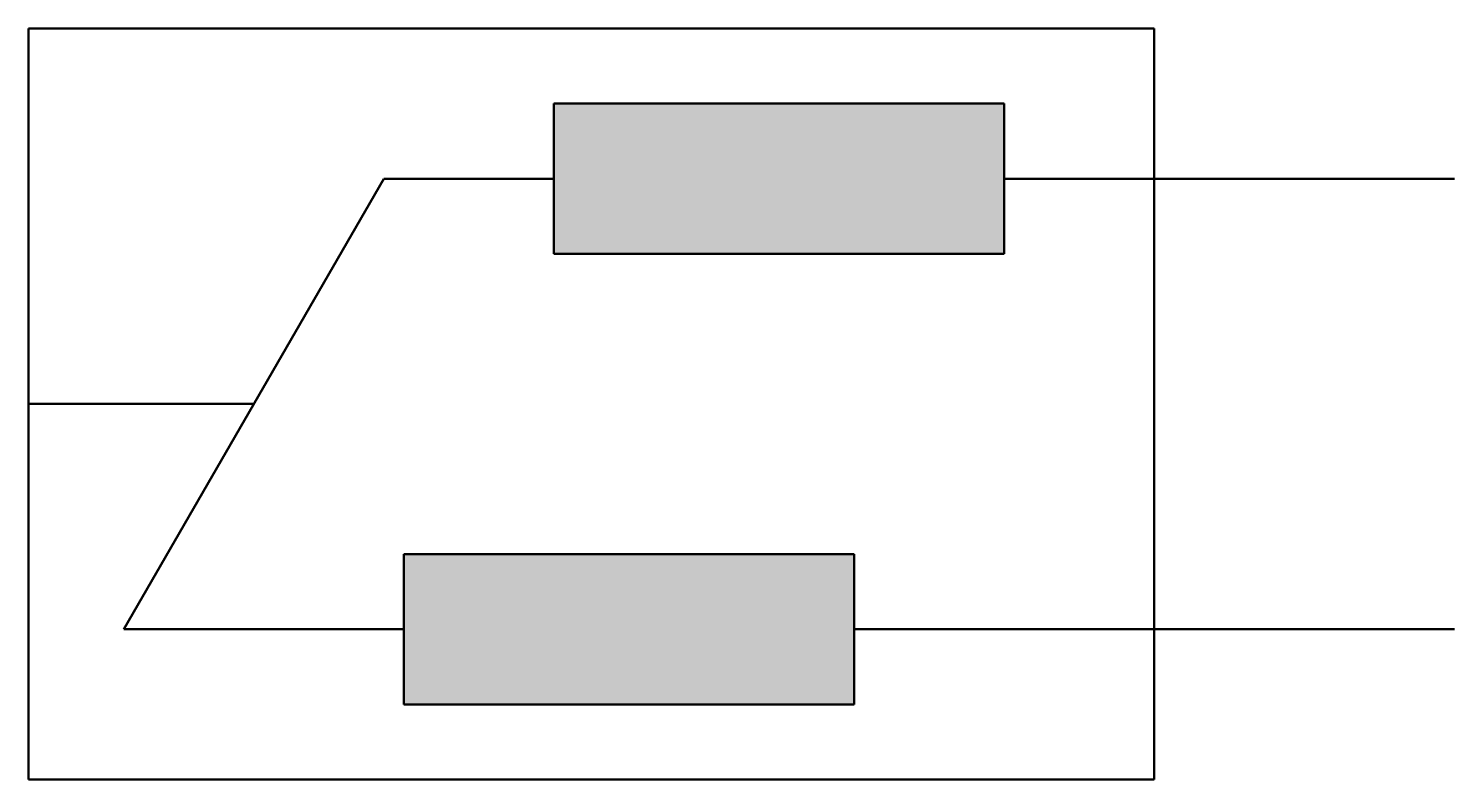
# Model space of a CAD drawing. Header units: millimetres. Extents: x 205.3 to 224.3, y -254.4 to -244.4.
import ezdxf

# ---------------------------------------------------------------- set-up
doc = ezdxf.new("R2010")
doc.units = ezdxf.units.MM
doc.linetypes.add('K5LT_BASIC', pattern=[0])

msp = doc.modelspace()

# ---------------------------------------------------------------- hatches: boundary and pattern name
at = {"linetype": 'K5LT_BASIC', "lineweight": 50}
h = msp.add_hatch(color=1, dxfattribs=at)
h.dxf.hatch_style = 1
h.paths.add_polyline_path([(218.298, -245.381), (212.298, -245.381), (212.298, -247.381), (218.298, -247.381)])
h.paths.add_polyline_path([(216.298, -251.381), (210.298, -251.381), (210.298, -253.381), (216.298, -253.381)])

# ---------------------------------------------------------------- linework, layer by layer
at = {"color": 1, "linetype": 'K5LT_BASIC', "lineweight": 50}
for p, q in [((220.298, -244.381), (205.298, -244.381)), ((205.298, -244.381), (205.298, -254.381)), ((220.298, -254.381), (220.298, -244.381)), ((218.298, -245.381), (212.298, -245.381)), ((212.298, -245.381), (212.298, -247.381)), ((218.298, -247.381), (218.298, -245.381)), ((210.03, -246.381), (206.566, -252.381)), ((212.298, -246.381), (210.03, -246.381)), ((224.298, -246.381), (218.298, -246.381)), ((212.298, -247.381), (218.298, -247.381)), ((205.298, -249.381), (208.298, -249.381)), ((216.298, -251.381), (210.298, -251.381)), ((210.298, -251.381), (210.298, -253.381)), ((216.298, -253.381), (216.298, -251.381)), ((210.298, -252.381), (206.566, -252.381)), ((224.298, -252.381), (216.298, -252.381)), ((210.298, -253.381), (216.298, -253.381)), ((205.298, -254.381), (220.298, -254.381))]:
    msp.add_line(p, q, dxfattribs=at)

doc.saveas('drawing.dxf')
